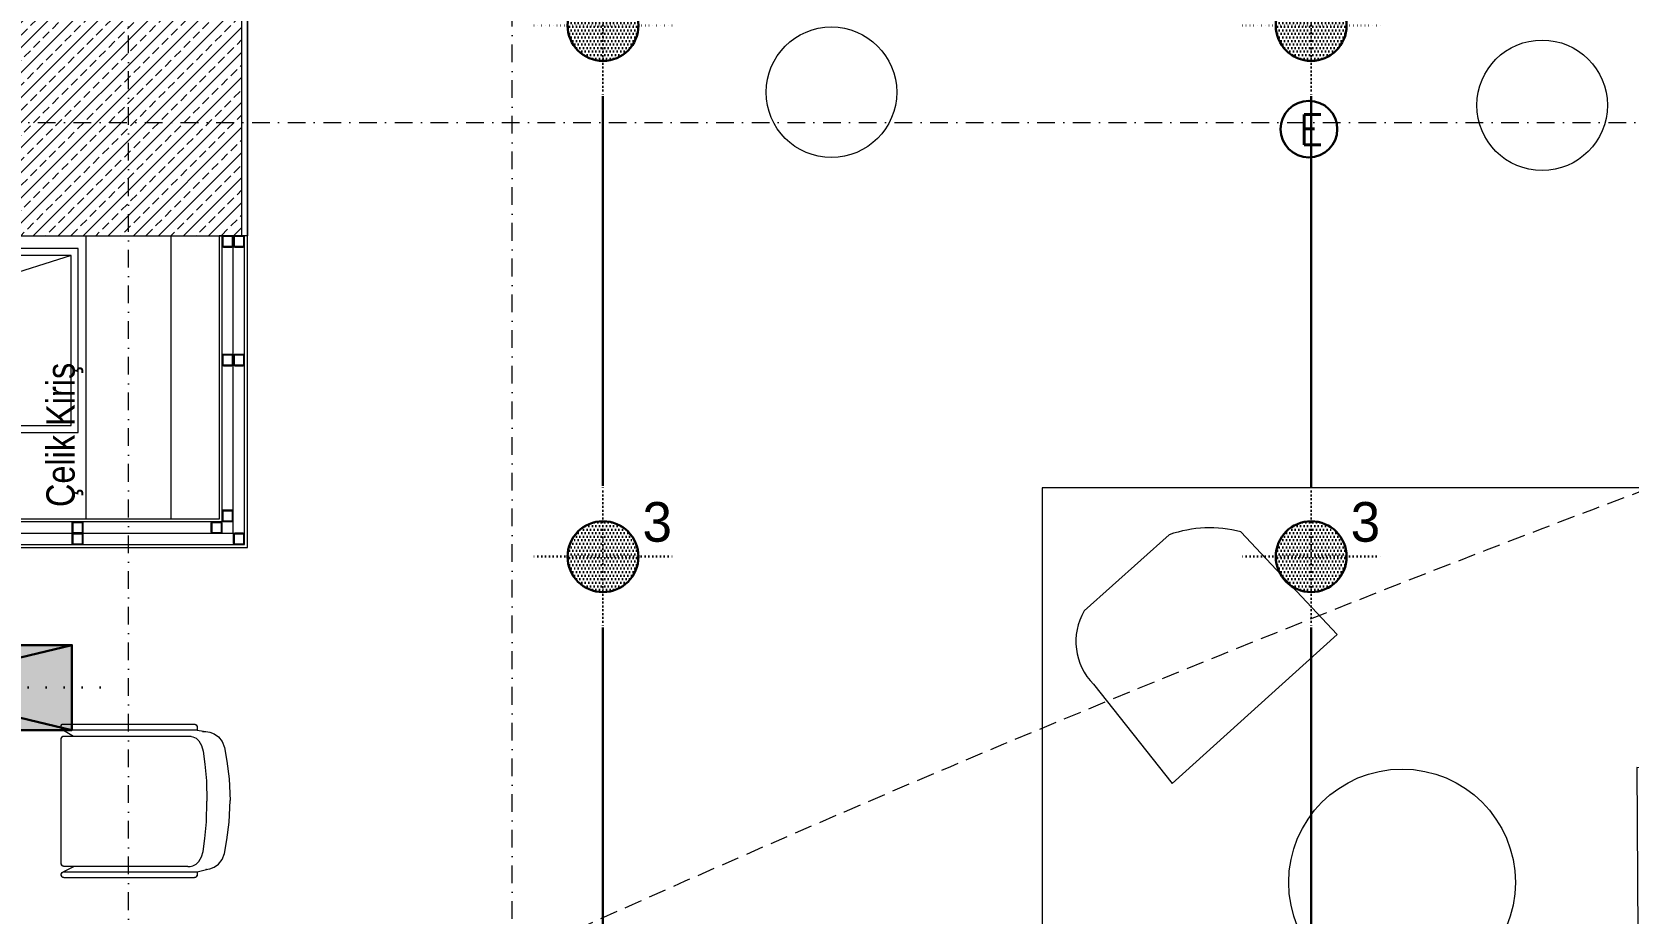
# Model space of a CAD drawing. Extents: x -1701 to 23780, y -363 to 7742.
# Drawn here: x 7833 to 8397, y 1706 to 2017 of the extents above; entities that cross this region are included whole.
import ezdxf
from ezdxf.enums import TextEntityAlignment as Align

# ---------------------------------------------------------------- set-up
doc = ezdxf.new("R2010")
doc.units = 0
doc.header["$LTSCALE"] = 25
doc.header["$MEASUREMENT"] = 0
doc.header["$PDMODE"] = 1
for name, pattern in [('Audi$0$DASHDOT2', [0.5, 0.25, -0.125, 0, -0.125]), ('Audi$0$DOT2', [0.125, 0, -0.125]), ('Audi$0$HIDDEN', [0.375, 0.25, -0.125]), ('DOT', [0.25, 0, -0.25]), ('DOT2', [0.125, 0, -0.125])]:
    doc.linetypes.add(name, pattern=pattern)
doc.layers.get('0').update_dxf_attribs({"color": 9, "lineweight": 9})
for name, color, linetype, lineweight in [('31', 9, 'Continuous', 9), ('Audi$0$01', 8, 'Continuous', 9), ('Audi$0$05', 8, 'Continuous', 9), ('Audi$0$06D', 8, 'Continuous', 9), ('Audi$0$09W', 8, 'Continuous', 9), ('Audi$0$10', 8, 'Continuous', 9), ('Audi$0$11', 8, 'Continuous', 9), ('Audi$0$14', 8, 'Continuous', 9), ('Audi$0$20', 8, 'Audi$0$DOT2', 9), ('Audi$0$21', 8, 'Continuous', 9), ('Audi$0$24', 8, 'Audi$0$DASHDOT2', 9), ('Audi$0$33', 8, 'Audi$0$BATTING', 9), ('Audi$0$35', 8, 'Continuous', 9), ('E-ACİL AYDINLATMA KİTİ', 7, 'Continuous', 30), ('E-Aydınlatma', 7, 'Continuous', 30), ('E-KABLO', 7, 'Continuous', 30)]:
    doc.layers.add(name, color=color, linetype=linetype, lineweight=lineweight)
doc.styles.add('Audi$0$MuuM_TEXT-STANDART', font='ARIALN.TTF')
doc.styles.add('E-YAZI', font='txttw.shx')
doc.styles.add('TX-TEXT', font='')
doc.styles.get('TX-TEXT').set_extended_font_data('TrSah Futura Lt BT')
doc.linetypes.add('Audi$0$BATTING', pattern='A,0.0001,-0.1,[134,ltypeshp.shx,S=0.1,R=0,X=-0.1,Y=0],-0.2,[134,ltypeshp.shx,S=0.1,R=180,X=0.1,Y=0],-0.1', length=0.4001)

# ---------------------------------------------------------------- blocks, each defined once
blk = doc.blocks.new('Audi$0$Group-32-1')
for p, q in [((384804.5516, 69159.371), (384804.573, 69159.3356)), ((384804.5731, 69159.3699), (384804.573, 69159.3694)), ((384804.573, 69159.3694), (384804.573, 69159.3689)), ((384804.573, 69159.3689), (384804.573, 69158.9239)), ((384804.5732, 69159.3709), (384804.5731, 69159.3704)), ((384804.5731, 69159.3704), (384804.5731, 69159.3699)), ((384804.5733, 69159.3713), (384804.5732, 69159.3709)), ((384804.5735, 69159.3718), (384804.5733, 69159.3713)), ((384804.5736, 69159.3723), (384804.5735, 69159.3718)), ((384804.5738, 69159.3727), (384804.5736, 69159.3723)), ((384804.574, 69159.3732), (384804.5738, 69159.3727)), ((384804.5742, 69159.3736), (384804.574, 69159.3732)), ((384804.5745, 69159.374), (384804.5742, 69159.3736)), ((384804.5747, 69159.3745), (384804.5745, 69159.374)), ((384804.575, 69159.3749), (384804.5747, 69159.3745)), ((384804.5753, 69159.3752), (384804.575, 69159.3749)), ((384804.5756, 69159.3756), (384804.5753, 69159.3752)), ((384804.576, 69159.376), (384804.5756, 69159.3756)), ((384804.5763, 69159.3763), (384804.576, 69159.376)), ((384804.5767, 69159.3766), (384804.5763, 69159.3763)), ((384804.5771, 69159.3769), (384804.5767, 69159.3766)), ((384804.5775, 69159.3772), (384804.5771, 69159.3769)), ((384804.5779, 69159.3775), (384804.5775, 69159.3772)), ((384804.5783, 69159.3777), (384804.5779, 69159.3775)), ((384804.5788, 69159.3779), (384804.5783, 69159.3777)), ((384804.5792, 69159.3781), (384804.5788, 69159.3779)), ((384804.5797, 69159.3783), (384804.5792, 69159.3781)), ((384804.5801, 69159.3785), (384804.5797, 69159.3783)), ((384804.5806, 69159.3786), (384804.5801, 69159.3785)), ((384804.5811, 69159.3787), (384804.5806, 69159.3786)), ((384804.5816, 69159.3788), (384804.5811, 69159.3787)), ((384804.5821, 69159.3789), (384804.5816, 69159.3788)), ((384804.5825, 69159.3789), (384804.5821, 69159.3789)), ((384804.583, 69159.3789), (384804.5825, 69159.3789)), ((384805.023, 69159.3789), (384804.583, 69159.3789)), ((384805.0235, 69159.3789), (384805.023, 69159.3789)), ((384805.024, 69159.3789), (384805.0235, 69159.3789)), ((384805.0245, 69159.3788), (384805.024, 69159.3789)), ((384805.0249, 69159.3787), (384805.0245, 69159.3788)), ((384805.0254, 69159.3786), (384805.0249, 69159.3787)), ((384805.0259, 69159.3785), (384805.0254, 69159.3786)), ((384805.0264, 69159.3783), (384805.0259, 69159.3785)), ((384805.0268, 69159.3781), (384805.0264, 69159.3783)), ((384805.0273, 69159.3779), (384805.0268, 69159.3781)), ((384805.0277, 69159.3777), (384805.0273, 69159.3779)), ((384805.0281, 69159.3775), (384805.0277, 69159.3777)), ((384805.0285, 69159.3772), (384805.0281, 69159.3775)), ((384805.029, 69159.3769), (384805.0285, 69159.3772)), ((384805.0293, 69159.3766), (384805.029, 69159.3769)), ((384805.0297, 69159.3763), (384805.0293, 69159.3766)), ((384805.0301, 69159.376), (384805.0297, 69159.3763)), ((384805.0304, 69159.3756), (384805.0301, 69159.376)), ((384805.0307, 69159.3752), (384805.0304, 69159.3756)), ((384805.031, 69159.3749), (384805.0307, 69159.3752)), ((384805.0313, 69159.3745), (384805.031, 69159.3749)), ((384805.0316, 69159.374), (384805.0313, 69159.3745)), ((384805.0318, 69159.3736), (384805.0316, 69159.374)), ((384805.032, 69159.3732), (384805.0318, 69159.3736)), ((384805.0322, 69159.3727), (384805.032, 69159.3732)), ((384805.0324, 69159.3723), (384805.0322, 69159.3727)), ((384805.0326, 69159.3718), (384805.0324, 69159.3723)), ((384805.0327, 69159.3713), (384805.0326, 69159.3718)), ((384805.0328, 69159.3709), (384805.0327, 69159.3713)), ((384805.0329, 69159.3704), (384805.0328, 69159.3709)), ((384805.0329, 69159.3699), (384805.0329, 69159.3704)), ((384805.033, 69159.3694), (384805.0329, 69159.3699)), ((384805.0521, 69159.3725), (384805.033, 69159.3345)), ((384805.033, 69159.3689), (384805.033, 69159.3694)), ((384805.033, 69158.9322), (384805.033, 69159.3689)), ((384805.033, 69158.9322), (384805.033, 69158.9322)), ((384804.5516, 69158.8992), (384804.558, 69158.8616)), ((384805.0524, 69158.8992), (384805.0423, 69158.8616))]:
    blk.add_line(p, q)
at = {"flags": 128}
for points in [[(384804.5309, 69158.9092), (384804.5309, 69158.9087), (384804.531, 69158.9082), (384804.531, 69158.9077), (384804.5311, 69158.9072), (384804.5312, 69158.9068), (384804.5314, 69158.9063), (384804.5315, 69158.9058), (384804.5317, 69158.9054), (384804.5319, 69158.9049), (384804.5321, 69158.9045), (384804.5324, 69158.904), (384804.5326, 69158.9036), (384804.5329, 69158.9032), (384804.5332, 69158.9028), (384804.5335, 69158.9025), (384804.5339, 69158.9021), (384804.5342, 69158.9018), (384804.5346, 69158.9015), (384804.535, 69158.9012), (384804.5354, 69158.9009), (384804.5358, 69158.9006), (384804.5362, 69158.9004), (384804.5367, 69158.9001), (384804.5371, 69158.8999), (384804.5376, 69158.8998), (384804.538, 69158.8996), (384804.5385, 69158.8995), (384804.539, 69158.8994), (384804.5395, 69158.8993), (384804.54, 69158.8992), (384804.5404, 69158.8992), (384804.5409, 69158.8992), (384804.5516, 69158.8992), (384804.5516, 69159.3689), (384804.5516, 69159.3694), (384804.5516, 69159.3699), (384804.5515, 69159.3704), (384804.5515, 69159.3709), (384804.5513, 69159.3713), (384804.5512, 69159.3718), (384804.5511, 69159.3723), (384804.5509, 69159.3727), (384804.5507, 69159.3732), (384804.5505, 69159.3736), (384804.5502, 69159.374), (384804.55, 69159.3745), (384804.5497, 69159.3749), (384804.5494, 69159.3752), (384804.5491, 69159.3756), (384804.5487, 69159.376), (384804.5484, 69159.3763), (384804.548, 69159.3766), (384804.5476, 69159.3769), (384804.5472, 69159.3772), (384804.5468, 69159.3775), (384804.5464, 69159.3777), (384804.5459, 69159.3779), (384804.5455, 69159.3781), (384804.545, 69159.3783), (384804.5445, 69159.3785), (384804.5441, 69159.3786), (384804.5436, 69159.3787), (384804.5431, 69159.3788), (384804.5426, 69159.3789), (384804.5421, 69159.3789), (384804.5416, 69159.3789), (384804.5359, 69159.3789), (384804.5357, 69159.3789), (384804.5354, 69159.3789), (384804.5352, 69159.3788), (384804.535, 69159.3788), (384804.5347, 69159.3788), (384804.5345, 69159.3787), (384804.5343, 69159.3786), (384804.534, 69159.3785), (384804.5338, 69159.3784), (384804.5336, 69159.3783), (384804.5334, 69159.3782), (384804.5332, 69159.3781), (384804.533, 69159.3779), (384804.5328, 69159.3778), (384804.5326, 69159.3776), (384804.5324, 69159.3774), (384804.5322, 69159.3773), (384804.5321, 69159.3771), (384804.5319, 69159.3769), (384804.5318, 69159.3767), (384804.5316, 69159.3765), (384804.5315, 69159.3763), (384804.5314, 69159.376), (384804.5313, 69159.3758), (384804.5312, 69159.3756), (384804.5312, 69159.3754), (384804.5311, 69159.3751), (384804.531, 69159.3749), (384804.531, 69159.3746), (384804.531, 69159.3744), (384804.5309, 69159.3741), (384804.5309, 69159.3739), (384804.5309, 69158.9092)], [(384805.0521, 69158.8992), (384805.0628, 69158.8992), (384805.0633, 69158.8992), (384805.0638, 69158.8992), (384805.0642, 69158.8993), (384805.0647, 69158.8994), (384805.0652, 69158.8995), (384805.0657, 69158.8996), (384805.0661, 69158.8998), (384805.0666, 69158.8999), (384805.0671, 69158.9001), (384805.0675, 69158.9004), (384805.0679, 69158.9006), (384805.0683, 69158.9009), (384805.0687, 69158.9012), (384805.0691, 69158.9015), (384805.0695, 69158.9018), (384805.0698, 69158.9021), (384805.0702, 69158.9025), (384805.0705, 69158.9028), (384805.0708, 69158.9032), (384805.0711, 69158.9036), (384805.0714, 69158.904), (384805.0716, 69158.9045), (384805.0718, 69158.9049), (384805.072, 69158.9054), (384805.0722, 69158.9058), (384805.0723, 69158.9063), (384805.0725, 69158.9068), (384805.0726, 69158.9072), (384805.0727, 69158.9077), (384805.0727, 69158.9082), (384805.0728, 69158.9087), (384805.0728, 69158.9092), (384805.0728, 69159.3689), (384805.0728, 69159.3694), (384805.0727, 69159.3699), (384805.0727, 69159.3704), (384805.0726, 69159.3709), (384805.0725, 69159.3713), (384805.0723, 69159.3718), (384805.0722, 69159.3723), (384805.072, 69159.3727), (384805.0718, 69159.3732), (384805.0716, 69159.3736), (384805.0714, 69159.374), (384805.0711, 69159.3745), (384805.0708, 69159.3749), (384805.0705, 69159.3752), (384805.0702, 69159.3756), (384805.0698, 69159.376), (384805.0695, 69159.3763), (384805.0691, 69159.3766), (384805.0687, 69159.3769), (384805.0683, 69159.3772), (384805.0679, 69159.3775), (384805.0675, 69159.3777), (384805.0671, 69159.3779), (384805.0666, 69159.3781), (384805.0661, 69159.3783), (384805.0657, 69159.3785), (384805.0652, 69159.3786), (384805.0647, 69159.3787), (384805.0642, 69159.3788), (384805.0638, 69159.3789), (384805.0633, 69159.3789), (384805.0628, 69159.3789), (384805.0621, 69159.3789), (384805.0616, 69159.3789), (384805.0611, 69159.3789), (384805.0606, 69159.3788), (384805.0601, 69159.3787), (384805.0596, 69159.3786), (384805.0592, 69159.3785), (384805.0587, 69159.3783), (384805.0582, 69159.3781), (384805.0578, 69159.3779), (384805.0574, 69159.3777), (384805.0569, 69159.3775), (384805.0565, 69159.3772), (384805.0561, 69159.3769), (384805.0557, 69159.3766), (384805.0554, 69159.3763), (384805.055, 69159.376), (384805.0547, 69159.3756), (384805.0543, 69159.3752), (384805.054, 69159.3749), (384805.0538, 69159.3745), (384805.0535, 69159.374), (384805.0533, 69159.3736), (384805.053, 69159.3732), (384805.0528, 69159.3727), (384805.0527, 69159.3723), (384805.0525, 69159.3718), (384805.0524, 69159.3713), (384805.0523, 69159.3709), (384805.0522, 69159.3704), (384805.0521, 69159.3699), (384805.0521, 69159.3694), (384805.0521, 69159.3689), (384805.0521, 69158.8992)]]:
    blk.add_lwpolyline(points, close=True, dxfattribs=at)
for points in [[(384804.5309, 69158.9092, 0.414214), (384804.5409, 69158.8992), (384804.5516, 69158.8992), (384804.5516, 69159.3689, 0.414214), (384804.5416, 69159.3789), (384804.5359, 69159.3789, 0.414214), (384804.5309, 69159.3739)], [(384805.0521, 69158.8992), (384805.0628, 69158.8992, 0.414214), (384805.0728, 69158.9092), (384805.0728, 69159.3689, 0.414214), (384805.0628, 69159.3789), (384805.0621, 69159.3789, 0.414214), (384805.0521, 69159.3689)]]:
    blk.add_lwpolyline(points, format="xyb", close=True, dxfattribs=at)
blk.add_lwpolyline([(384805.033, 69158.9322), (384805.033, 69159.3689, 0.414214), (384805.023, 69159.3789), (384804.583, 69159.3789, 0.414214), (384804.573, 69159.3689), (384804.573, 69158.9239), (384804.5738, 69158.9202)], format="xyb", dxfattribs=at)
for points in [[(384804.573, 69158.9322), (384804.573, 69158.9239), (384804.5752, 69158.9142), (384804.5804, 69158.903), (384804.5903, 69158.8926), (384804.6064, 69158.8839), (384804.6258, 69158.8783), (384804.6716, 69158.8721), (384804.7307, 69158.8665), (384804.803, 69158.8644)], [(384805.033, 69158.9322), (384805.033, 69158.9239), (384805.0308, 69158.9142), (384805.0256, 69158.903), (384805.0157, 69158.8926), (384804.9996, 69158.8839), (384804.9803, 69158.8783), (384804.9344, 69158.8721), (384804.8753, 69158.8665), (384804.803, 69158.8644)], [(384804.5569, 69158.8806), (384804.5569, 69158.8686), (384804.5592, 69158.8546), (384804.5647, 69158.8386), (384804.5752, 69158.8236), (384804.5922, 69158.8111), (384804.6127, 69158.8031), (384804.6612, 69158.7941), (384804.7237, 69158.7861), (384804.8002, 69158.7831)], [(384805.0434, 69158.8658), (384805.0434, 69158.8686), (384805.0412, 69158.8546), (384805.0357, 69158.8386), (384805.0252, 69158.8236), (384805.0082, 69158.8111), (384804.9877, 69158.8031), (384804.9392, 69158.7941), (384804.8767, 69158.7861), (384804.8002, 69158.7831)]]:
    blk.add_lwpolyline(points, dxfattribs=at)
blk = doc.blocks.new('Audi$0$p-oturma')
at = {"layer": 'Audi$0$05'}
blk.add_lwpolyline([(0, -280), (280, -280), (280, 0), (0, 0)], close=True, dxfattribs=at)
for points in [[(45.86, -104.42), (104.08, -51.83), (70.08, -15.53, 0.148649), (44.84, -16.56), (14.79, -43.47, 0.342097), (18.09, -69.29)], [(209.91, -98.71), (210.38, -177.16), (260.11, -175.97, 0.148649), (276.14, -156.45), (276.07, -116.11, 0.342097), (254.62, -101.38)], [(106.59, -224.73), (44.6, -176.65), (14.83, -216.49, 0.148649), (20.28, -241.16), (52.05, -266.02, 0.342097), (76.88, -258.24)]]:
    blk.add_lwpolyline(points, format="xyb", close=True, dxfattribs=at)
blk.add_circle((126.99, -139.28), 40, dxfattribs=at)
blk = doc.blocks.new('Audi$0$Group-54-1')
at = {"flags": 128}
blk.add_lwpolyline([(384798.7518, 69160.1485, -0.005049), (384798.7517, 69160.1403), (384798.7516, 69160.1342, -0.020297), (384798.7504, 69160.1139), (384798.7501, 69160.1117, -0.010121), (384798.7472, 69160.0879, -0.020134), (384798.7429, 69160.0643), (384798.742, 69160.0604, -0.019975), (384798.7338, 69160.03), (384798.7338, 69160.0299, -0.01979), (384798.7234, 69160.0006), (384798.7233, 69160.0005, -0.019602), (384798.7107, 69159.9722), (384798.7107, 69159.9722, -0.019426), (384798.6959, 69159.9451), (384798.6959, 69159.945, -0.019277), (384798.6792, 69159.9193), (384798.6791, 69159.9193, -0.019164), (384798.6605, 69159.8949, -0.019098), (384798.6401, 69159.872), (384798.6374, 69159.8693, -0.019074), (384798.6208, 69159.8533, -0.009549), (384798.6033, 69159.8384), (384798.6033, 69159.8384, -0.019136), (384798.585, 69159.8244, -0.009605), (384798.5659, 69159.8115), (384798.5658, 69159.8115, -0.019296), (384798.546, 69159.7997), (384798.5459, 69159.7997, -0.009707), (384798.5253, 69159.7891), (384798.5253, 69159.7891, -0.019528), (384798.504, 69159.7796), (384798.504, 69159.7796, -0.009837), (384798.4821, 69159.7713), (384798.482, 69159.7713, -0.01979), (384798.4595, 69159.7643), (384798.4595, 69159.7643, -0.009972), (384798.4365, 69159.7587), (384798.4364, 69159.7586, -0.020026), (384798.4129, 69159.7543), (384798.4128, 69159.7543, -0.010081), (384798.3889, 69159.7514), (384798.3887, 69159.7514, -0.020176), (384798.3644, 69159.7499), (384798.3602, 69159.7498, -0.010066), (384798.3438, 69159.7498), (384798.3437, 69159.7498, -0.0101), (384798.3274, 69159.7505, -0.01008), (384798.3111, 69159.7518), (384798.3071, 69159.7522, -0.0201), (384798.2832, 69159.7556), (384798.2792, 69159.7564, -0.019966), (384798.2483, 69159.7633), (384798.2482, 69159.7633, -0.019798), (384798.2183, 69159.7726), (384798.2181, 69159.7727, -0.01962), (384798.1893, 69159.7842), (384798.1892, 69159.7842, -0.019449), (384798.1614, 69159.7979), (384798.1614, 69159.7979, -0.019299), (384798.1349, 69159.8136), (384798.1348, 69159.8136, -0.019181), (384798.1097, 69159.8313), (384798.1097, 69159.8313, -0.019107), (384798.086, 69159.8508), (384798.0831, 69159.8533, -0.019075), (384798.0665, 69159.8693, -0.009545), (384798.0509, 69159.8861, -0.019123), (384798.0362, 69159.9038, -0.009595), (384798.0226, 69159.9224), (384798.0226, 69159.9224, -0.019275), (384798.01, 69159.9418), (384798.01, 69159.9418, -0.009695), (384797.9986, 69159.9618), (384797.9985, 69159.9619, -0.019508), (384797.9883, 69159.9827), (384797.9882, 69159.9827, -0.009828), (384797.9792, 69160.0041), (384797.9791, 69160.0042, -0.019783), (384797.9713, 69160.0262), (384797.9713, 69160.0263, -0.009972), (384797.9647, 69160.0488), (384797.9647, 69160.0489, -0.020049), (384797.9595, 69160.0721), (384797.9595, 69160.0721, -0.0101), (384797.9556, 69160.0957), (384797.9556, 69160.0958, -0.020245), (384797.9531, 69160.1199), (384797.9529, 69160.124, -0.010149), (384797.9522, 69160.1403, -0.010113), (384797.9522, 69160.1568), (384797.9523, 69160.1609, -0.020296), (384797.9538, 69160.1852), (384797.9538, 69160.1854, -0.01012), (384797.9567, 69160.2092, -0.020134), (384797.9611, 69160.2328), (384797.962, 69160.2367, -0.019975), (384797.9701, 69160.2671), (384797.9701, 69160.2672, -0.01979), (384797.9806, 69160.2965), (384797.9806, 69160.2966, -0.019602), (384797.9933, 69160.3249), (384797.9933, 69160.3249, -0.019426), (384798.008, 69160.352), (384798.0081, 69160.3521, -0.019277), (384798.0248, 69160.3778), (384798.0248, 69160.3778, -0.019164), (384798.0434, 69160.4022, -0.019098), (384798.0639, 69160.4251), (384798.0665, 69160.4278, -0.019074), (384798.0831, 69160.4438, -0.009549), (384798.1006, 69160.4587), (384798.1006, 69160.4587, -0.019136), (384798.119, 69160.4727, -0.009605), (384798.1381, 69160.4856), (384798.1381, 69160.4856, -0.019296), (384798.158, 69160.4974), (384798.158, 69160.4974, -0.009707), (384798.1786, 69160.508), (384798.1787, 69160.5081, -0.019528), (384798.1999, 69160.5175), (384798.2, 69160.5175, -0.009837), (384798.2218, 69160.5258), (384798.2219, 69160.5258, -0.01979), (384798.2444, 69160.5328), (384798.2445, 69160.5328, -0.009972), (384798.2674, 69160.5384), (384798.2676, 69160.5385, -0.020026), (384798.2911, 69160.5428), (384798.2912, 69160.5428, -0.010081), (384798.3151, 69160.5457), (384798.3152, 69160.5457, -0.020176), (384798.3396, 69160.5472), (384798.3438, 69160.5473, -0.010066), (384798.3602, 69160.5473), (384798.3603, 69160.5473, -0.0101), (384798.3766, 69160.5466, -0.01008), (384798.3929, 69160.5453), (384798.3968, 69160.5449, -0.0201), (384798.4208, 69160.5415), (384798.4248, 69160.5407, -0.019966), (384798.4556, 69160.5338), (384798.4558, 69160.5338, -0.019798), (384798.4857, 69160.5245), (384798.4858, 69160.5245, -0.019621), (384798.5147, 69160.5129), (384798.5148, 69160.5129, -0.019449), (384798.5425, 69160.4992), (384798.5426, 69160.4992, -0.0193), (384798.5691, 69160.4835), (384798.5691, 69160.4835, -0.019182), (384798.5942, 69160.4658), (384798.5943, 69160.4658, -0.019108), (384798.6179, 69160.4463), (384798.6208, 69160.4438, -0.019075), (384798.6374, 69160.4278, -0.009545), (384798.6531, 69160.411, -0.019123), (384798.6677, 69160.3933, -0.009596), (384798.6814, 69160.3747), (384798.6814, 69160.3747, -0.019275), (384798.6939, 69160.3553), (384798.6939, 69160.3553, -0.009695), (384798.7054, 69160.3353), (384798.7054, 69160.3352, -0.019508), (384798.7157, 69160.3144), (384798.7157, 69160.3144, -0.009827), (384798.7248, 69160.293), (384798.7248, 69160.2929, -0.019783), (384798.7327, 69160.2709), (384798.7327, 69160.2708, -0.009972), (384798.7392, 69160.2483), (384798.7392, 69160.2482, -0.020048), (384798.7445, 69160.225), (384798.7445, 69160.225, -0.010099), (384798.7483, 69160.2014), (384798.7484, 69160.2013, -0.020243), (384798.7508, 69160.1772), (384798.7511, 69160.1731, -0.010148), (384798.7517, 69160.1568, -0.005062), (384798.7518, 69160.1485)], format="xyb", dxfattribs=at)
for centre in [(384798.3498, 69160.9634), (384797.5374, 69160.1497), (384799.1666, 69160.1497), (384798.3498, 69159.3469)]:
    blk.add_circle(centre, 0.2304)
blk = doc.blocks.new('Audi$0$p-kolon_80x80')
at = {"layer": 'Audi$0$09W'}
h = blk.add_hatch(dxfattribs=at)
h.set_pattern_fill('ANSI33', color=256, scale=25, style=0)
h.set_pattern_definition([(45, (-1222.5, -385), (-4.419417, 4.419417), []), (45, (-1218.0806, -385), (-4.419417, 4.419417), [3.125, -1.5625])])
h.paths.add_polyline_path([(-40, -40), (40, -40), (40, 40), (-40, 40)])
blk.add_lwpolyline([(-40, -40), (40, -40), (40, 40), (-40, 40)], close=True)
blk = doc.blocks.new('Audi$0$Prf-40x40')
for points in [[(1.5, -2), (-1.5, -2, -0.414214), (-2, -1.5), (-2, 1.5, -0.414214), (-1.5, 2), (1.5, 2, -0.414214), (2, 1.5), (2, -1.5, -0.414214)], [(1.5, -1.7), (-1.5, -1.7, -0.414214), (-1.7, -1.5), (-1.7, 1.5, -0.414214), (-1.5, 1.7), (1.5, 1.7, -0.414214), (1.7, 1.5), (1.7, -1.5, -0.414214)]]:
    blk.add_lwpolyline(points, format="xyb", close=True)
at = {"color": 252}
blk.add_point((0, 0), dxfattribs=at)
blk = doc.blocks.new('Audi')
at = {"layer": 'Audi$0$06D'}
blk.add_line((7847.25, 1938), (7657.25, 1878), dxfattribs=at)
for points in [[(7852.5, 1845), (7852.5, 1945)], [(7882.5, 1845), (7882.5, 1945)], [(7129.5, 1840), (7898.61, 1840), (7904.5, 1840), (7904.5, 1846.13), (7904.5, 1943)]]:
    blk.add_lwpolyline(points, dxfattribs=at)
for points in [[(7654.75, 1875.5), (7849.75, 1875.5), (7849.75, 1940.5), (7654.75, 1940.5)], [(7657.25, 1878), (7847.25, 1878), (7847.25, 1938), (7657.25, 1938)]]:
    blk.add_lwpolyline(points, close=True, dxfattribs=at)
at = {"layer": 'Audi$0$11'}
for points in [[(7126.5, 1836), (7908.5, 1836), (7908.5, 1945)], [(7127.5, 1835), (7909.5, 1835), (7909.5, 1945), (7899.5, 1945), (7899.5, 1845), (7127.5, 1845)], [(7900.5, 1944), (7900.5, 1844), (7127.5, 1844)]]:
    blk.add_lwpolyline(points, dxfattribs=at)
at = {"layer": 'Audi$0$14'}
blk.add_lwpolyline([(7907.5, 2025), (7909.5, 2025), (7909.5, 1945)], dxfattribs=at)
at = {"layer": 'Audi$0$20', "linetype": 'Audi$0$HIDDEN', "lineweight": 0}
for points in [[(7497.5, 1433.22, -0.101512), (9968.66, 2228.47, -0.101512)], [(7129.5, 979.76, -0.152644), (10705.5, 2076.19, -0.10573)]]:
    blk.add_lwpolyline(points, format="xyb", dxfattribs=at)
at = {"layer": 'Audi$0$21', "linetype": 'Audi$0$DASHDOT2'}
blk.add_lwpolyline([(8002.88, 204.47), (8002.88, 4014.1)], dxfattribs=at)
at = {"layer": 'Audi$0$24'}
for points in [[(7867.5, 195), (7867.5, 4035)], [(6827.5, 1985), (11027.5, 1985)]]:
    blk.add_lwpolyline(points, dxfattribs=at)
at = {"layer": 'Audi$0$33', "ltscale": 0.4}
blk.add_lwpolyline([(7129.5, 1840), (7898.61, 1840), (7904.5, 1840), (7904.5, 1846.13), (7904.5, 1943)], dxfattribs=at)
at = {"layer": 'Audi$0$35'}
blk.add_lwpolyline([(10004.84, 1897.89, 0.099521), (7703.07, 1167.17), (7703.07, 1167.17), (7647.15, 1268.13, 0.006902), (7497.58, 1182.57), (7497.58, 1835), (7909.5, 1835), (7909.5, 2075), (7894.5, 2075), (7894.5, 2325), (7909.5, 2325), (7909.5, 2483.5), (7895.44, 2489.8), (7892.5, 2489.8), (7892.5, 2570.2), (7895.5, 2570.2), (7909.5, 2576.5), (7909.5, 2652), (7890.5, 2652), (7890.5, 2768), (7909.5, 2768), (7909.5, 2803), (8525.5, 2803)], format="xyb", dxfattribs=at)
at = {"layer": 'Audi$0$01'}
blk.add_blockref('Audi$0$p-kolon_80x80', (7867.5, 1985), dxfattribs=at)
at = {"layer": 'Audi$0$05', "color": 7, "xscale": 100, "yscale": 100, "zscale": 100}
for p in [(-38471719.34, -6913939.03), (-38471468.45, -6913943.63)]:
    blk.add_blockref('Audi$0$Group-54-1', p, dxfattribs=at)
at = {"layer": 'Audi$0$05'}
blk.add_blockref('Audi$0$p-oturma', (8190.08, 1856.03), dxfattribs=at)
at = {"layer": 'Audi$0$05', "color": 7, "extrusion": (0, 0, -1), "xscale": 100, "yscale": 100, "zscale": -100, "rotation": 270}
blk.add_blockref('Audi$0$Group-32-1', (-6923781.64, 38482225.69), dxfattribs=at)
at = {"layer": 'Audi$0$10', "xscale": -1}
for p in [(7902.5, 1943), (7906.5, 1943), (7902.5, 1901.13), (7906.5, 1901.13), (7849.5, 1842), (7898.61, 1842), (7902.5, 1846.13), (7849.5, 1838), (7906.5, 1838)]:
    blk.add_blockref('Audi$0$Prf-40x40', p, dxfattribs=at)
at = {"layer": 'Audi$0$21', "insert": (7845.04, 1849.25), "char_height": 10, "attachment_point": 4, "rotation": 90, "style": 'Audi$0$MuuM_TEXT-STANDART'}
blk.add_mtext_dynamic_manual_height_columns('Çelik Kiriş', width=388.5584, gutter_width=156.51, heights=[0], dxfattribs=at)
blk = doc.blocks.new('p-bur-VW-spotlight')
at = {"layer": 'E-Aydınlatma'}
h = blk.add_hatch(dxfattribs=at)
h.set_pattern_fill('DOTS', color=4, scale=20)
edge = h.paths.add_edge_path()
edge.add_arc((0, 0), 12.5, 0, 360)
at = {"layer": 'E-Aydınlatma', "color": 4, "linetype": 'DOT2', "ltscale": 0.4}
for q in [(0, 25), (-25, 0), (0, -25), (25, 0)]:
    blk.add_line((0, 0), q, dxfattribs=at)
at = {"layer": 'E-Aydınlatma', "color": 4, "linetype": 'ByBlock'}
blk.add_circle((0, 0), 12.5, dxfattribs=at)
at = {"layer": 'E-Aydınlatma', "color": 4, "style": 'TX-TEXT', "text_generation_flag": 4}
blk.add_attdef('W', text='', height=14, rotation=180, dxfattribs=at).set_placement((19.53, 11.56), align=Align.MIDDLE_CENTER)
blk = doc.blocks.new('p-ısık1')
at = {"layer": 'E-Aydınlatma'}
h = blk.add_hatch(dxfattribs=at)
h.set_pattern_fill('DOTS', color=4, scale=20, angle=-90)
h.set_pattern_definition([(270, (8495.7968, 36342.0362), (1.25, -0.625), [0, -1.25])])
h.paths.add_polyline_path([(16.7, 124.7), (16.7, -0.3), (46.7, -0.3), (46.7, 124.7)])
at = {"layer": 'E-Aydınlatma', "color": 4, "linetype": 'DOT'}
blk.add_lwpolyline([(31.7, -10.3), (31.7, 134.7), (31.7, 134.7)], dxfattribs=at)
at = {"layer": 'E-Aydınlatma', "color": 4, "linetype": 'ByBlock'}
for points in [[(16.7, 124.7), (16.7, -0.3), (46.7, -0.3), (46.7, 124.7), (16.7, 124.7)], [(46.7, 124.7), (16.7, -0.3)], [(46.7, -0.3), (16.7, 124.7)]]:
    blk.add_lwpolyline(points, dxfattribs=at)
at = {"layer": 'E-Aydınlatma', "color": 4, "linetype": 'DOT2'}
blk.add_lwpolyline([(6.7, 62.2), (56.7, 62.2), (56.7, 62.2)], dxfattribs=at)
at = {"layer": 'E-Aydınlatma', "color": 4, "insert": (51.46, 119.12), "char_height": 14, "width": 14.596, "attachment_point": 1, "style": 'TX-TEXT'}
blk.add_mtext('7', dxfattribs=at)
blk = doc.blocks.new('100_ACİL AYDINLATMA KİTİ')
at = {"layer": 'E-ACİL AYDINLATMA KİTİ', "color": 3}
blk.add_circle((0, 0), 1.251, dxfattribs=at)
at = {"layer": 'E-ACİL AYDINLATMA KİTİ', "color": 3, "style": 'E-YAZI'}
blk.add_text('E', height=1.34, dxfattribs=at).set_placement((-0.448, -0.694))

msp = doc.modelspace()

# ---------------------------------------------------------------- linework, layer by layer
at = {"layer": 'E-KABLO', "color": 6}
for p, q in [((8035, 1994.23), (8035, 1856.73)), ((8285, 1994.23), (8285, 1856.03)), ((8035, 1806.73), (8035, 1669.23)), ((8285, 1806.73), (8285, 1669.23))]:
    msp.add_line(p, q, dxfattribs=at)

# ---------------------------------------------------------------- block references
at = {"color": 6}
msp.add_blockref('Audi', (0, 0), dxfattribs=at)
at = {"layer": '31', "color": 2, "linetype": 'ByBlock'}
ref = msp.add_blockref('p-bur-VW-spotlight', (8035, 2019.23), dxfattribs=at)
ref.add_attrib('W', '3', dxfattribs={"layer": '0', "height": 14, "rotation": 180, "style": 'TX-TEXT', "text_generation_flag": 6}).set_placement((8054.15, 2020.3), align=Align.BOTTOM_CENTER)
ref = msp.add_blockref('p-bur-VW-spotlight', (8285, 2019.23), dxfattribs=at)
ref.add_attrib('W', '3', dxfattribs={"layer": '0', "height": 14, "rotation": 180, "style": 'TX-TEXT', "text_generation_flag": 6}).set_placement((8304.15, 2020.3), align=Align.BOTTOM_CENTER)
ref = msp.add_blockref('p-bur-VW-spotlight', (8035, 1831.73), dxfattribs=at)
ref.add_attrib('W', '3', dxfattribs={"layer": '0', "height": 14, "rotation": 180, "style": 'TX-TEXT', "text_generation_flag": 6}).set_placement((8054.15, 1832.8), align=Align.BOTTOM_CENTER)
ref = msp.add_blockref('p-bur-VW-spotlight', (8285, 1831.73), dxfattribs=at)
ref.add_attrib('W', '3', dxfattribs={"layer": '0', "height": 14, "rotation": 180, "style": 'TX-TEXT', "text_generation_flag": 6}).set_placement((8304.15, 1832.8), align=Align.BOTTOM_CENTER)
at = {"layer": '31', "linetype": 'ByBlock', "rotation": 90}
msp.add_blockref('p-ısık1', (7847.2, 1753.8), dxfattribs=at)
at = {"layer": 'E-ACİL AYDINLATMA KİTİ', "xscale": 8, "yscale": 8, "zscale": 8}
msp.add_blockref('100_ACİL AYDINLATMA KİTİ', (8284.21, 1982.64), dxfattribs=at)

doc.saveas('drawing.dxf')
